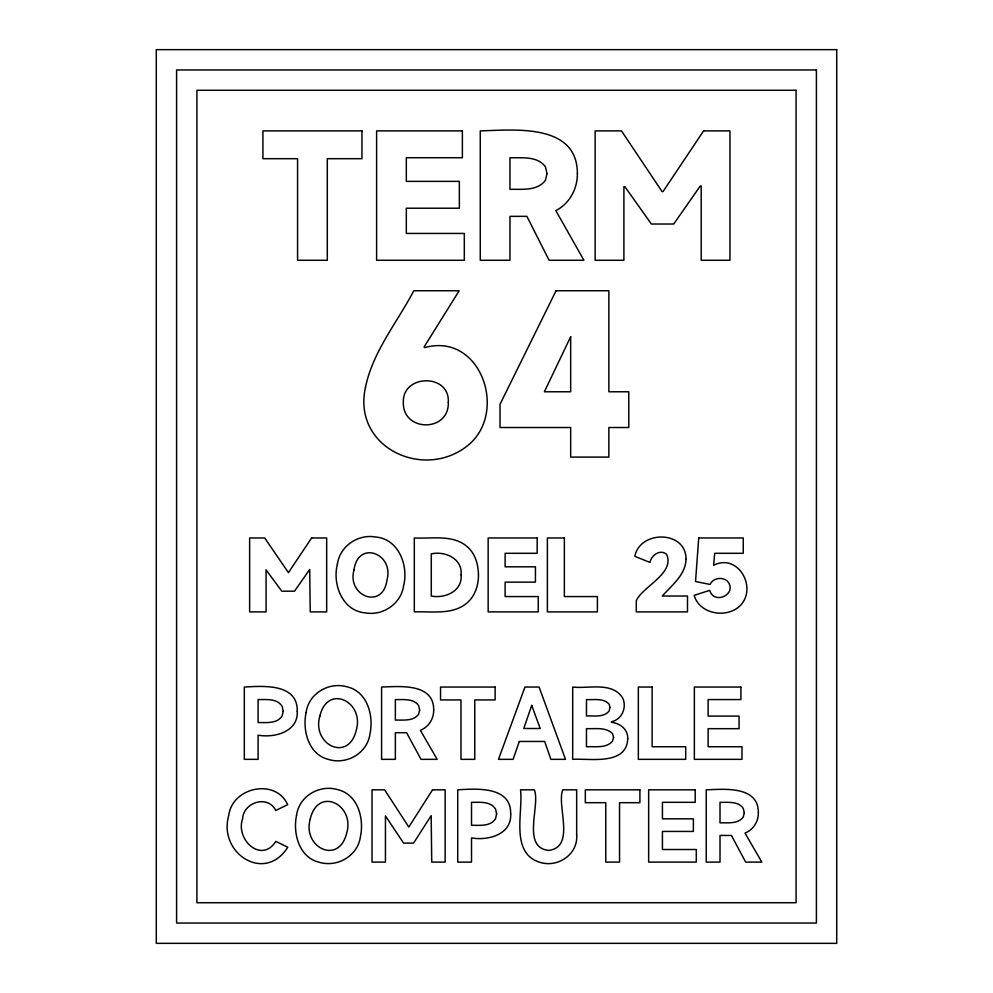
<?xml version="1.0" encoding="UTF-8"?>
<svg xmlns="http://www.w3.org/2000/svg" width="993" height="993" viewBox="0 0 993 993"><rect width="100%" height="100%" fill="white"/><g stroke="black" fill="none" stroke-linecap="round" stroke-linejoin="round"><path stroke-width="1.49" d="M478.477 574.935C478.514 584.815 475.399 595.043 468.113 601.981C453.739 615.486 432.092 611.154 414.304 611.899L414.304 537.97C432.141 538.938 454.248 533.911 468.522 547.888C475.721 554.926 478.291 565.154 478.477 574.935M353.98 570.044C346.743 596.445 383.087 610.186 387.009 579.825C394.233 553.424 357.89 539.683 353.98 570.044M698.724 537.97L695.534 581.513L710.045 584.43C712.949 578.05 722.048 576.585 727.248 580.955C738.432 593.603 714.352 605.656 709.672 590.363L694.157 595.378C699.556 614.034 725.771 618.602 739.45 606.375C758.242 588.899 738.519 552.604 713.607 565.265L714.699 553.3L743.26 553.3L743.26 537.97L698.724 537.97M461.124 574.935C462.539 591.108 445.063 598.829 431.285 596.023L431.285 553.858C445.162 550.842 462.676 558.649 461.124 574.935M365.498 387.233C351.758 448.6 426.382 481.99 469.974 443.66C507.708 409.451 479.507 332.134 424.694 347.624L424.073 347.016L459.188 290.738L413.808 290.738C397.2 322.427 372.847 351.448 365.498 387.233M310.263 818.964C301.996 847.314 338.973 865.759 346.731 832.891C355.022 804.491 317.971 786.034 310.263 818.964M319.82 716.214C311.554 744.564 348.531 762.996 356.288 730.128C364.58 701.728 327.529 683.283 319.82 716.214M297.255 711.162C298.471 731.841 274.515 738.134 258.093 735.168L258.093 759.347L244.315 759.347L244.315 687.057C262.773 685.964 297.912 683.184 297.255 711.162M510.663 813.912C511.879 834.592 487.935 840.885 471.514 837.918L471.514 862.11L457.723 862.11L457.723 789.82C476.181 788.715 511.321 785.935 510.663 813.912M242.565 818.94C235.316 839.358 261.308 864.084 275.818 841.381L287.771 847.228C264.721 883.857 217.777 852.962 228.775 815.352C232.176 787.263 275.582 777.767 287.685 804.69L275.731 810.449C267.973 794.425 243.359 802.22 242.565 818.94M296.547 815.29C292.712 833.313 299.017 857.381 319.101 862.247C337.359 867.77 357.927 855.829 360.447 836.565C364.282 818.567 357.952 794.524 337.881 789.683C319.659 784.172 299.079 796.063 296.547 815.29M306.105 712.54C302.269 730.563 308.575 754.63 328.658 759.484C346.917 765.02 367.484 753.066 369.992 733.815C373.84 715.804 367.509 691.773 347.438 686.92C329.217 681.409 308.637 693.3 306.105 712.54M337.397 564.024C332.245 584.132 342.262 611.067 365.461 612.892C383 616.02 401.085 603.707 403.592 585.858C408.744 565.737 398.727 538.814 375.528 536.99C357.989 533.862 339.904 546.175 337.397 564.024M627.725 738.718C626.72 765.888 589.42 758.18 572.688 759.347L572.688 687.057C588.34 688.943 611.998 681.446 622.537 697.769C627.204 707.165 622.015 719.615 611.39 721.75L611.39 722.296C619.905 723.152 628.259 729.433 627.725 738.718M576.66 834.629C578.348 853.955 558.438 867.77 540.54 862.52C509.533 853.62 523.385 812.299 520.518 789.82L534.308 789.82C540.664 804.889 521.213 847.352 548.546 850.418C576.089 847.19 556.316 805.249 562.783 789.82L576.66 789.82L576.66 834.629M577.38 173.539C577.504 188.744 569.597 203.652 555.819 210.603L583.921 260.278L549.104 260.278L526.898 216.35L509.968 216.35L509.968 260.278L480.264 260.278L480.264 130.89C513.753 129.996 577.343 122.834 577.38 173.539M433.693 709.97C433.854 718.758 428.628 727.099 420.374 730.327L437.168 759.347L421.007 759.347L406.596 732.697L395.363 732.697L395.363 759.347L381.585 759.347L381.585 687.057C399.26 686.448 433.978 682.836 433.693 709.97M686.026 559.233C685.592 574.947 671.814 585.237 662.294 596.023L687.491 596.023L687.491 611.899L636.29 611.899L636.29 600.765C642.024 586.838 675.364 573.383 666.588 554.305C660.221 548.881 651.209 555.236 649.981 562.435L634.825 556.316C640.001 529.964 686.3 530.299 686.026 559.233M758.354 812.721C758.503 821.521 753.29 829.85 745.023 833.077L761.817 862.11L745.669 862.11L731.419 835.448L720.012 835.448L720.012 862.11L706.234 862.11L706.234 789.82C723.909 789.199 758.627 785.587 758.354 812.721M448.302 402.252C449.444 432.514 402.438 432.228 403.332 402.252C402.364 374.001 449.966 373.256 448.302 402.252M283.204 711.162L282.149 715.953C277.035 723.996 266.273 722.408 258.093 722.569L258.093 699.568C266.298 699.68 277.109 698.191 282.149 706.346L283.204 711.162M496.612 813.912L495.557 818.704C490.443 826.747 479.681 825.171 471.514 825.32L471.514 802.319C479.706 802.431 490.517 800.954 495.557 809.096L496.612 813.912M547.031 173.539L545.405 180.316C537.275 191.277 521.97 189.005 509.968 189.353L509.968 157.726C521.97 158.073 537.275 155.802 545.405 166.774L547.031 173.539M419.642 709.97L418.612 714.265C413.299 721.501 403.208 719.838 395.363 720.099L395.363 699.568C403.208 699.817 413.386 698.166 418.612 705.526L419.642 709.97M744.291 812.721L743.273 817.016C737.96 824.252 727.857 822.601 720.012 822.862L720.012 802.319C727.869 802.567 738.047 800.929 743.273 808.29L744.291 812.721M610.012 707.413L609.106 711.05C603.707 717.765 593.963 715.531 586.466 715.99L586.466 699.568C593.938 700.065 603.446 697.818 609.106 704.099L610.012 707.413M613.575 737.265L612.47 741.299C605.991 748.548 595.105 746.289 586.466 746.748L586.466 728.589C595.08 729.098 605.693 726.814 612.47 733.554L613.575 737.265M531.714 705.402L523.77 728.502L540.204 728.502L531.714 705.402M519.302 741.461L513.096 759.347L498.486 759.347L524.962 687.057L539.1 687.057L565.489 759.347L550.879 759.347L544.673 741.461L519.302 741.461M570.665 336.739L544.375 391.776L570.665 391.776L570.665 336.739M556.08 290.738L500.013 404.312L500.013 427.511L570.665 427.511L570.665 457.09L608.858 457.09L608.858 427.511L628.78 427.511L628.78 391.776L608.858 391.776L608.858 290.738L556.08 290.738M432.538 789.82L408.806 827.057L384.626 789.82L372.027 789.82L372.027 862.11L385.445 862.11L385.445 815.923L403.605 843.119L413.56 843.119L431.173 815.65L431.719 862.11L445.137 862.11L445.137 789.82L432.538 789.82M311.603 537.97L288.429 572.651L264.697 537.97L249.628 537.97L249.628 611.899L266.062 611.899L266.062 569.821L281.764 591.183L294.536 591.183L309.692 569.461L310.238 611.899L326.672 611.899L326.672 537.97L311.603 537.97M703.603 130.89L663.026 191.587L662.07 191.587L621.494 130.89L595.142 130.89L595.142 260.278L623.902 260.278L623.902 186.634L624.858 186.634L651.371 224.021L673.726 224.021L700.251 186.001L701.207 186.001L701.207 260.278L729.954 260.278L729.954 130.89L703.603 130.89M836.714 49.65L156.286 49.65L156.286 943.35L836.714 943.35L836.714 49.65M816.407 69.957L176.593 69.957L176.593 923.043L816.407 923.043L816.407 69.957M796.088 90.276L196.912 90.276L196.912 902.724L796.088 902.724L796.088 90.276M361.949 130.89L262.922 130.89L262.922 158.694L297.577 158.694L297.577 260.278L327.293 260.278L327.293 158.694L361.949 158.694L361.949 130.89M462.378 130.89L376.608 130.89L376.608 260.278L464.302 260.278L464.302 233.442L406.323 233.442L406.323 208.207L459.349 208.207L459.349 181.371L406.323 181.371L406.323 157.726L462.378 157.726L462.378 130.89M537.163 537.97L488.159 537.97L488.159 611.899L538.268 611.899L538.268 596.57L505.127 596.57L505.127 582.146L535.438 582.146L535.438 566.817L505.127 566.817L505.127 553.3L537.163 553.3L537.163 537.97M564.359 537.97L547.379 537.97L547.379 611.899L597.401 611.899L597.401 596.57L564.359 596.57L564.359 537.97M495.122 687.057L440.544 687.057L440.544 699.928L460.988 699.928L460.988 759.347L474.766 759.347L474.766 699.928L495.122 699.928L495.122 687.057M652.116 687.057L638.338 687.057L638.338 759.347L685.704 759.347L685.704 746.748L652.116 746.748L652.116 687.057M740.902 687.057L694.355 687.057L694.355 759.347L741.994 759.347L741.994 746.748L708.133 746.748L708.133 728.676L739.077 728.676L739.077 716.09L708.133 716.09L708.133 699.568L740.902 699.568L740.902 687.057M639.902 789.82L585.324 789.82L585.324 802.692L605.767 802.692L605.767 862.11L619.545 862.11L619.545 802.692L639.902 802.692L639.902 789.82M695.199 789.82L648.652 789.82L648.652 862.11L696.292 862.11L696.292 849.511L662.43 849.511L662.43 831.439L693.375 831.439L693.375 818.84L662.43 818.84L662.43 802.319L695.199 802.319L695.199 789.82"/></g></svg>
